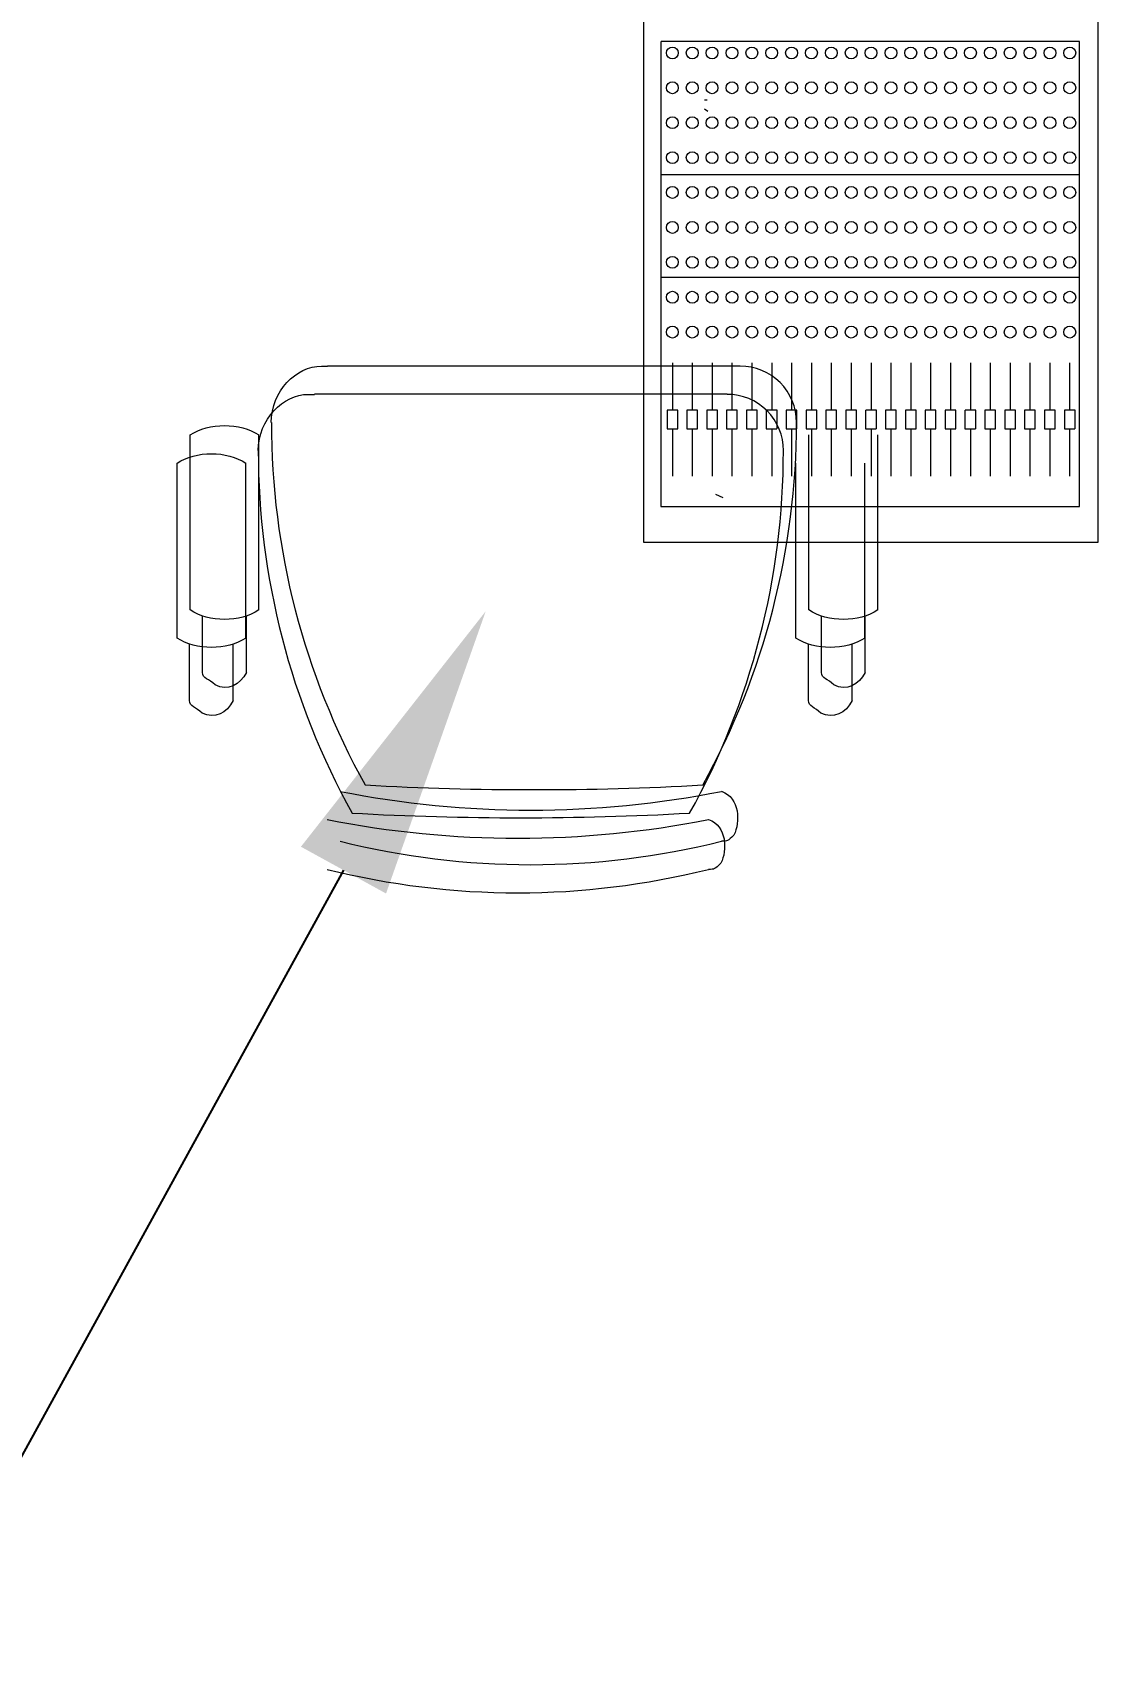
# Model space of a CAD drawing. Header units: millimetres. Extents: x 0 to 627661, y -95767 to 300888.
# Drawn here: x 498978 to 499880, y 280899 to 282282 of the extents above; entities that cross this region are included whole.
import ezdxf
from ezdxf import colors
from ezdxf.entities.mleader import LeaderData, LeaderLine
from ezdxf.math import Vec2, Vec3

# ---------------------------------------------------------------- set-up
doc = ezdxf.new("R2010")
doc.units = ezdxf.units.MM
doc.layers.add('ТХ_обор_акт.зал', color=50, linetype='Continuous')
doc.layers.add('ТХ_ОБЩЕЕ', color=7, linetype='Continuous', lineweight=0, true_color=0x7b7b7b)
doc.styles.get("Standard").update_dxf_attribs({"font": 'GOST.TTF'})

# ---------------------------------------------------------------- blocks, each defined once
blk = doc.blocks.new('table oborud')
at = {"layer": 'ТХ_ОБЩЕЕ'}
blk.add_lwpolyline([(743742.4, 689722.9), (743742.4, 690107.9), (743277.4, 690107.9), (743277.4, 689722.9)], close=True, dxfattribs=at)
for points in [[(743701.2, 690093.1), (743307.7, 690093.1)], [(743307.7, 690093.1), (743307.7, 689738.8)], [(743389.1, 690087.9), (743373.3, 690087.9)], [(743373.3, 690087.9), (743373.3, 690078.9)], [(743389.1, 690078.9), (743389.1, 690087.9)], [(743501.4, 689738.8), (743501.4, 690093)], [(743588.2, 689738.8), (743588.2, 690093)], [(743701.2, 689738.8), (743701.2, 690093)], [(743373.3, 690083.4), (743333.3, 690083.4)], [(743373.3, 690078.9), (743389, 690078.9)], [(743429.1, 690083.4), (743389.1, 690083.4)], [(743373.3, 690066.6), (743333.3, 690066.6)], [(743389.1, 690071.1), (743373.3, 690071.1)], [(743373.3, 690071.1), (743373.3, 690062.1)], [(743373.3, 690062.1), (743389, 690062.1)], [(743389.1, 690062.1), (743389.1, 690071.1)], [(743429.1, 690066.6), (743389.1, 690066.6)], [(743317.9, 690047), (743315.2, 690040.7)], [(743373.3, 690049.8), (743333.3, 690049.8)], [(743389.1, 690054.3), (743373.3, 690054.3)], [(743373.3, 690054.3), (743373.3, 690045.3)], [(743373.3, 690045.3), (743389, 690045.3)], [(743389.1, 690045.3), (743389.1, 690054.3)], [(743429.1, 690049.8), (743389.1, 690049.8)], [(743642, 690053.4), (743644, 690056.2)], [(743651.8, 690056.2), (743651.8, 690054)], [(743373.3, 690033), (743333.3, 690033)], [(743389.1, 690037.5), (743373.3, 690037.5)], [(743373.3, 690037.5), (743373.3, 690028.5)], [(743389.1, 690028.5), (743389.1, 690037.5)], [(743429.1, 690033), (743389.1, 690033)], [(743373.3, 690028.5), (743389, 690028.5)], [(743389.1, 690020.7), (743373.3, 690020.7)], [(743373.3, 690020.7), (743373.3, 690011.7)], [(743389.1, 690011.6), (743389.1, 690020.6)], [(743373.3, 690016.2), (743333.3, 690016.2)], [(743373.3, 690011.6), (743389, 690011.6)], [(743389.1, 690003.9), (743373.3, 690003.9)], [(743373.3, 690003.9), (743373.3, 689994.9)], [(743429.1, 690016.2), (743389.1, 690016.2)], [(743389.1, 689994.8), (743389.1, 690003.8)], [(743373.3, 689999.3), (743333.3, 689999.3)], [(743373.3, 689994.8), (743389, 689994.8)], [(743429.1, 689999.3), (743389.1, 689999.3)], [(743373.3, 689982.5), (743333.3, 689982.5)], [(743389.1, 689987), (743373.3, 689987)], [(743373.3, 689987), (743373.3, 689978)], [(743373.3, 689978), (743389, 689978)], [(743389.1, 689978), (743389.1, 689987)], [(743429.1, 689982.5), (743389.1, 689982.5)], [(743373.3, 689965.7), (743333.3, 689965.7)], [(743389.1, 689970.2), (743373.3, 689970.2)], [(743373.3, 689970.2), (743373.3, 689961.2)], [(743389.1, 689961.2), (743389.1, 689970.2)], [(743429.1, 689965.7), (743389.1, 689965.7)], [(743373.3, 689948.9), (743333.3, 689948.9)], [(743373.3, 689961.2), (743389, 689961.2)], [(743389.1, 689953.4), (743373.3, 689953.4)], [(743373.3, 689953.4), (743373.3, 689944.4)], [(743389.1, 689944.4), (743389.1, 689953.4)], [(743429.1, 689948.9), (743389.1, 689948.9)], [(743373.3, 689944.4), (743389, 689944.4)], [(743389.1, 689936.6), (743373.3, 689936.6)], [(743373.3, 689936.6), (743373.3, 689927.6)], [(743389.1, 689927.5), (743389.1, 689936.5)], [(743373.3, 689932.1), (743333.3, 689932.1)], [(743373.3, 689927.5), (743389, 689927.5)], [(743429.1, 689932.1), (743389.1, 689932.1)], [(743373.3, 689915.2), (743333.3, 689915.2)], [(743389.1, 689919.8), (743373.3, 689919.8)], [(743373.3, 689919.8), (743373.3, 689910.8)], [(743373.3, 689910.7), (743389, 689910.7)], [(743389.1, 689910.7), (743389.1, 689919.7)], [(743429.1, 689915.2), (743389.1, 689915.2)], [(743373.3, 689898.4), (743333.3, 689898.4)], [(743389.1, 689902.9), (743373.3, 689902.9)], [(743373.3, 689902.9), (743373.3, 689893.9)], [(743373.3, 689893.9), (743389, 689893.9)], [(743389.1, 689893.9), (743389.1, 689902.9)], [(743429.1, 689898.4), (743389.1, 689898.4)], [(743373.3, 689881.6), (743333.3, 689881.6)], [(743389.1, 689886.1), (743373.3, 689886.1)], [(743373.3, 689886.1), (743373.3, 689877.1)], [(743389.1, 689877.1), (743389.1, 689886.1)], [(743429.1, 689881.6), (743389.1, 689881.6)], [(743373.3, 689864.8), (743333.3, 689864.8)], [(743373.3, 689877.1), (743389, 689877.1)], [(743389.1, 689869.3), (743373.3, 689869.3)], [(743373.3, 689869.3), (743373.3, 689860.3)], [(743389.1, 689860.3), (743389.1, 689869.3)], [(743429.1, 689864.8), (743389.1, 689864.8)], [(743373.3, 689860.3), (743389, 689860.3)], [(743389.1, 689852.5), (743373.3, 689852.5)], [(743373.3, 689852.5), (743373.3, 689843.5)], [(743389.1, 689843.5), (743389.1, 689852.5)], [(743373.3, 689848), (743333.3, 689848)], [(743373.3, 689843.5), (743389, 689843.5)], [(743429.1, 689848), (743389.1, 689848)], [(743373.3, 689831.1), (743333.3, 689831.1)], [(743389.1, 689835.7), (743373.3, 689835.7)], [(743373.3, 689835.7), (743373.3, 689826.7)], [(743373.3, 689826.6), (743389, 689826.6)], [(743389.1, 689826.6), (743389.1, 689835.6)], [(743429.1, 689831.1), (743389.1, 689831.1)], [(743373.3, 689814.3), (743333.3, 689814.3)], [(743389.1, 689818.8), (743373.3, 689818.8)], [(743373.3, 689818.8), (743373.3, 689809.8)], [(743373.3, 689809.8), (743389, 689809.8)], [(743389.1, 689809.8), (743389.1, 689818.8)], [(743429.1, 689814.3), (743389.1, 689814.3)], [(743373.3, 689797.5), (743333.3, 689797.5)], [(743389.1, 689802), (743373.3, 689802)], [(743373.3, 689802), (743373.3, 689793)], [(743389.1, 689793), (743389.1, 689802)], [(743429.1, 689797.5), (743389.1, 689797.5)], [(743373.3, 689793), (743389, 689793)], [(743389.1, 689785.2), (743373.3, 689785.2)], [(743373.3, 689785.2), (743373.3, 689776.2)], [(743389.1, 689776.2), (743389.1, 689785.2)], [(743373.3, 689780.7), (743333.3, 689780.7)], [(743373.3, 689776.2), (743389, 689776.2)], [(743389.1, 689768.4), (743373.3, 689768.4)], [(743373.3, 689768.4), (743373.3, 689759.4)], [(743429.1, 689780.7), (743389.1, 689780.7)], [(743389.1, 689759.4), (743389.1, 689768.4)], [(743373.3, 689763.9), (743333.3, 689763.9)], [(743373.3, 689759.4), (743389, 689759.4)], [(743429.1, 689763.9), (743389.1, 689763.9)], [(743373.3, 689747.1), (743333.3, 689747.1)], [(743389.1, 689751.6), (743373.3, 689751.6)], [(743373.3, 689751.6), (743373.3, 689742.6)], [(743373.3, 689742.5), (743389, 689742.5)], [(743389.1, 689742.5), (743389.1, 689751.5)], [(743429.1, 689747.1), (743389.1, 689747.1)], [(743307.7, 689738.8), (743701.2, 689738.8)]]:
    blk.add_lwpolyline(points, dxfattribs=at)
for centre in [(743455.2, 690083.4), (743484.7, 690083.4), (743514.3, 690083.4), (743543.8, 690083.4), (743573.4, 690083.4), (743602.9, 690083.4), (743632.4, 690083.4), (743662, 690083.4), (743691.5, 690083.4), (743455.2, 690066.6), (743484.7, 690066.6), (743514.3, 690066.6), (743543.8, 690066.6), (743573.4, 690066.6), (743602.9, 690066.6), (743632.4, 690066.6), (743662, 690066.6), (743691.5, 690066.6), (743455.2, 690049.8), (743484.7, 690049.8), (743514.3, 690049.8), (743543.8, 690049.8), (743573.4, 690049.8), (743602.9, 690049.8), (743632.4, 690049.8), (743662, 690049.8), (743691.5, 690049.8), (743455.2, 690032.9), (743484.7, 690032.9), (743514.3, 690032.9), (743543.8, 690032.9), (743573.4, 690032.9), (743602.9, 690032.9), (743632.4, 690032.9), (743662, 690032.9), (743691.5, 690032.9), (743455.2, 690016.1), (743484.7, 690016.1), (743514.3, 690016.1), (743543.8, 690016.1), (743573.4, 690016.1), (743602.9, 690016.1), (743632.4, 690016.1), (743662, 690016.1), (743691.5, 690016.1), (743455.2, 689999.3), (743484.7, 689999.3), (743514.3, 689999.3), (743543.8, 689999.3), (743573.4, 689999.3), (743602.9, 689999.3), (743632.4, 689999.3), (743662, 689999.3), (743691.5, 689999.3), (743455.2, 689982.5), (743484.7, 689982.5), (743514.3, 689982.5), (743543.8, 689982.5), (743573.4, 689982.5), (743602.9, 689982.5), (743632.4, 689982.5), (743662, 689982.5), (743691.5, 689982.5), (743455.2, 689965.7), (743484.7, 689965.7), (743514.3, 689965.7), (743543.8, 689965.7), (743573.4, 689965.7), (743602.9, 689965.7), (743632.4, 689965.7), (743662, 689965.7), (743691.5, 689965.7), (743455.2, 689948.9), (743484.7, 689948.9), (743514.3, 689948.9), (743543.8, 689948.9), (743573.4, 689948.9), (743602.9, 689948.9), (743632.4, 689948.9), (743662, 689948.9), (743691.5, 689948.9), (743455.2, 689932), (743484.7, 689932), (743514.3, 689932), (743543.8, 689932), (743573.4, 689932), (743602.9, 689932), (743632.4, 689932), (743662, 689932), (743691.5, 689932), (743455.2, 689915.2), (743484.7, 689915.2), (743514.3, 689915.2), (743543.8, 689915.2), (743573.4, 689915.2), (743602.9, 689915.2), (743632.4, 689915.2), (743662, 689915.2), (743691.5, 689915.2), (743455.2, 689898.4), (743484.7, 689898.4), (743514.3, 689898.4), (743543.8, 689898.4), (743573.4, 689898.4), (743602.9, 689898.4), (743632.4, 689898.4), (743662, 689898.4), (743691.5, 689898.4), (743455.2, 689881.6), (743484.7, 689881.6), (743514.3, 689881.6), (743543.8, 689881.6), (743573.4, 689881.6), (743602.9, 689881.6), (743632.4, 689881.6), (743662, 689881.6), (743691.5, 689881.6), (743455.2, 689864.8), (743484.7, 689864.8), (743514.3, 689864.8), (743543.8, 689864.8), (743573.4, 689864.8), (743602.9, 689864.8), (743632.4, 689864.8), (743662, 689864.8), (743691.5, 689864.8), (743455.2, 689847.9), (743484.7, 689847.9), (743514.3, 689847.9), (743543.8, 689847.9), (743573.4, 689847.9), (743602.9, 689847.9), (743632.4, 689847.9), (743662, 689847.9), (743691.5, 689847.9), (743455.2, 689831.1), (743484.7, 689831.1), (743514.3, 689831.1), (743543.8, 689831.1), (743573.4, 689831.1), (743602.9, 689831.1), (743632.4, 689831.1), (743662, 689831.1), (743691.5, 689831.1), (743455.2, 689814.3), (743484.7, 689814.3), (743514.3, 689814.3), (743543.8, 689814.3), (743573.4, 689814.3), (743602.9, 689814.3), (743632.4, 689814.3), (743662, 689814.3), (743691.5, 689814.3), (743455.2, 689797.5), (743484.7, 689797.5), (743514.3, 689797.5), (743543.8, 689797.5), (743573.4, 689797.5), (743602.9, 689797.5), (743632.4, 689797.5), (743662, 689797.5), (743691.5, 689797.5), (743455.2, 689780.7), (743484.7, 689780.7), (743514.3, 689780.7), (743543.8, 689780.7), (743573.4, 689780.7), (743602.9, 689780.7), (743632.4, 689780.7), (743662, 689780.7), (743691.5, 689780.7), (743455.2, 689763.8), (743484.7, 689763.8), (743514.3, 689763.8), (743543.8, 689763.8), (743573.4, 689763.8), (743602.9, 689763.8), (743632.4, 689763.8), (743662, 689763.8), (743691.5, 689763.8), (743455.2, 689747), (743484.7, 689747), (743514.3, 689747), (743543.8, 689747), (743573.4, 689747), (743602.9, 689747), (743632.4, 689747), (743662, 689747), (743691.5, 689747)]:
    blk.add_circle(centre, 5.01, dxfattribs=at)

msp = doc.modelspace()

# ---------------------------------------------------------------- linework, layer by layer
at = {"layer": 'ТХ_обор_акт.зал', "color": 6, "lineweight": 9, "ltscale": 100, "transparency": 33554687, "elevation": 0}
for points in [[(499577, 282000), (499227.8, 282000)], [(499566, 281976.2), (499216.7, 281976.2)], [(499111.4, 281793.6), (499111.4, 281941.8)], [(499169.6, 281793.6), (499169.6, 281941.8)], [(499635.2, 281793.6), (499635.2, 281941.8)], [(499693.4, 281793.6), (499693.4, 281941.8)], [(499100.3, 281769.8), (499100.3, 281917.9)], [(499158.5, 281769.8), (499158.5, 281917.9)], [(499624.2, 281769.8), (499624.2, 281917.9)], [(499682.4, 281769.8), (499682.4, 281917.9)], [(499121.9, 281740.7), (499121.9, 281788.3)], [(499159, 281740.7), (499159, 281788.3)], [(499645.8, 281740.7), (499645.8, 281788.3)], [(499682.9, 281740.7), (499682.9, 281788.3)], [(499110.9, 281716.9), (499110.9, 281764.5)], [(499147.9, 281716.9), (499147.9, 281764.5)], [(499634.8, 281716.9), (499634.8, 281764.5)], [(499671.8, 281716.9), (499671.8, 281764.5)]]:
    msp.add_lwpolyline(points, dxfattribs=at)
at = {"layer": 'ТХ_обор_акт.зал', "lineweight": 9, "ltscale": 100, "transparency": 33554687}
for centre, radius, start, end in [((499577.2, 281952.6, 0), 47.4, 359.7529, 90.2453), ((499566.2, 281928.7, 0), 47.4, 359.7529, 90.2453), ((499812, 281952, 0), 631.8, 179.9672, 209.0258), ((498992.9, 281952, 0), 631.8, 330.973, 0.0343), ((499800.9, 281928.2, 0), 631.8, 179.9672, 209.0258), ((498981.8, 281928.1, 0), 631.8, 330.973, 0.0343), ((499402.4, 284215.3, 0), 2573.8, 266.8179, 273.1821), ((499399.8, 282452.5, 0), 828.3, 258.7636, 281.2365), ((499388.7, 282428.7, 0), 828.3, 258.7636, 281.2365), ((499391.3, 284191.5, 0), 2573.8, 266.8179, 273.1821), ((499399.8, 282244.2, 0), 666.2, 255.9808, 284.0193), ((499388.7, 282220.4, 0), 666.2, 255.9808, 284.0193)]:
    msp.add_arc(centre, radius, start, end, dxfattribs=at)
for points in [[(499180.1, 281952.3, 0), (499180.1, 281978.8, 0), (499201.3, 282000, 0), (499222.5, 282000, 0), (499227.8, 282000, 0), (499227.8, 282000, 0), (499227.8, 282000, 0)], [(499169.1, 281928.5, 0), (499169.1, 281955, 0), (499190.3, 281976.1, 0), (499211.4, 281976.1, 0), (499216.7, 281976.1, 0), (499216.7, 281976.1, 0), (499216.7, 281976.1, 0)], [(499159, 281740.7, 0), (499153.7, 281730.1, 0), (499143.1, 281724.8, 0), (499132.5, 281730.1, 0), (499127.2, 281735.4, 0), (499121.9, 281735.4, 0), (499121.9, 281740.7, 0)], [(499682.9, 281740.7, 0), (499677.6, 281730.1, 0), (499667, 281724.8, 0), (499656.4, 281730.1, 0), (499651.1, 281735.4, 0), (499645.8, 281735.4, 0), (499645.8, 281740.7, 0)], [(499147.9, 281716.9, 0), (499142.6, 281706.3, 0), (499132.1, 281701, 0), (499121.5, 281706.3, 0), (499116.2, 281711.6, 0), (499110.9, 281711.6, 0), (499110.9, 281716.9, 0)], [(499671.8, 281716.9, 0), (499666.5, 281706.3, 0), (499655.9, 281701, 0), (499645.3, 281706.3, 0), (499640.1, 281711.6, 0), (499634.8, 281711.6, 0), (499634.8, 281716.9, 0)], [(499561.1, 281640.1, 0), (499577, 281634.8, 0), (499577, 281613.7, 0), (499571.7, 281603.1, 0), (499566.4, 281597.8, 0), (499566.4, 281597.8, 0), (499561.1, 281597.8, 0)], [(499550.1, 281616.3, 0), (499566, 281611, 0), (499566, 281589.9, 0), (499560.7, 281579.3, 0), (499555.4, 281574, 0), (499555.4, 281574, 0), (499550.1, 281574, 0)]]:
    msp.add_open_spline(points, degree=3, knots=[0, 0, 0, 0, 1, 1, 1, 2, 2, 2, 2], dxfattribs=at)
for points in [[(499111.4, 281941.8, 0), (499127.2, 281952.3, 0), (499153.7, 281952.3, 0), (499169.6, 281941.8, 0)], [(499100.3, 281917.9, 0), (499116.2, 281928.5, 0), (499142.6, 281928.5, 0), (499158.5, 281917.9, 0)], [(499169.6, 281793.6, 0), (499153.7, 281783, 0), (499127.2, 281783, 0), (499111.4, 281793.6, 0)], [(499693.4, 281793.6, 0), (499677.6, 281783, 0), (499651.1, 281783, 0), (499635.2, 281793.6, 0)], [(499158.5, 281769.8, 0), (499142.6, 281759.2, 0), (499116.2, 281759.2, 0), (499100.3, 281769.8, 0)], [(499682.4, 281769.8, 0), (499666.5, 281759.2, 0), (499640.1, 281759.2, 0), (499624.2, 281769.8, 0)]]:
    msp.add_open_spline(points, degree=3, dxfattribs=at)

# ---------------------------------------------------------------- block references
at = {"lineweight": 9, "rotation": 90}
msp.add_blockref('table oborud', (1189603, -461426.4, 0), dxfattribs=at)

# ---------------------------------------------------------------- leaders
at = {"lineweight": 9}
ml = msp.add_multileader_mtext('Standard', dxfattribs=at)
ml.set_content('6.7', color=256)
ml.set_leader_properties()
ml.build(insert=Vec2(0, 0))
ml.multileader.update_dxf_attribs({"text_left_attachment_type": 6, "text_right_attachment_type": 6, "arrow_head_size": 250})
ctx = ml.context
ctx.base_point, ctx.char_height, ctx.arrow_head_size, ctx.plane_origin = Vec3(498417.1, 280938.8, 0), 350, 250, Vec3(498233.6, 282639.4, 0)
ctx.left_attachment, ctx.right_attachment, ctx.text_align_type = 6, 6, 2
notes = []
notes.append((ctx, [(1, (1, 1, 0), (498892.5, 280938.8, 0), (-1, 0), 8, [(0, [(499361.6, 281792.5, 0)], 0, [])])]))
ctx.mtext.insert, ctx.mtext.alignment, ctx.mtext.flow_direction = Vec3(498882.5, 281358.8, 0), 3, 5
for ctx, leaders in notes:
    for number, flags, end, landing, length, lines in leaders:
        leader = LeaderData()
        leader.index, (leader.has_last_leader_line, leader.has_dogleg_vector, leader.attachment_direction) = number, flags
        leader.last_leader_point, leader.dogleg_vector, leader.dogleg_length = Vec3(end), Vec3(landing), length
        for number, points, colour, breaks in lines:
            line = LeaderLine()
            line.index, line.vertices, line.color, line.breaks = number, Vec3.list(points), colors.encode_raw_color(colour), breaks
            leader.lines.append(line)
        ctx.leaders.append(leader)

doc.saveas('drawing.dxf')
